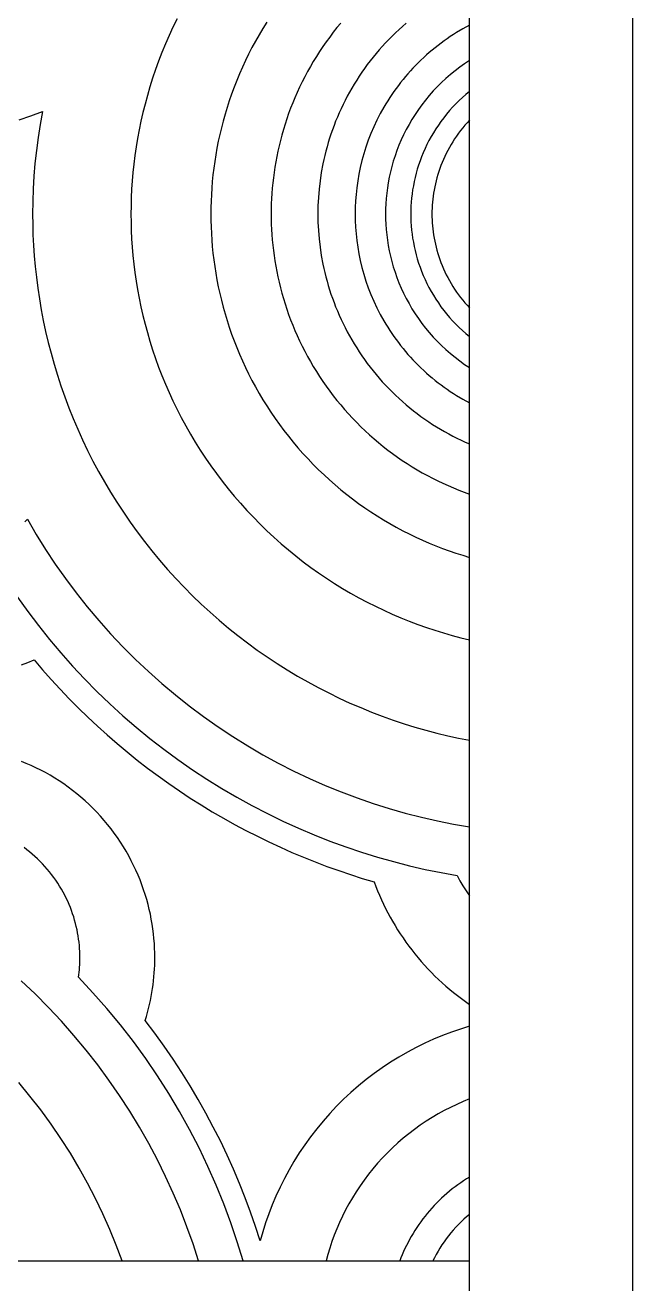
# Model space of a CAD drawing. Header units: millimetres. Extents: x -2212 to -1612, y 647 to 937.
# Drawn here: x -1656.4 to -1611.7, y 722.6 to 815.1 of the extents above; entities that cross this region are included whole.
import ezdxf

# ---------------------------------------------------------------- set-up
doc = ezdxf.new("R2010")
doc.units = ezdxf.units.MM
doc.header["$MEASUREMENT"] = 0
doc.layers.add('Default', color=18, linetype='Continuous', true_color=0x000000)
doc.layers.add('VF$DOT - Copy', color=20, linetype='Continuous', true_color=0xff4b00)

msp = doc.modelspace()

# ---------------------------------------------------------------- linework, layer by layer
at = {"layer": 'Default'}
msp.add_lwpolyline([(-2211.737, 647.384), (-1611.737, 647.384), (-1611.737, 937.384), (-2211.737, 937.384)], close=True, dxfattribs=at)
for points in [[(-1623.737, 678.93), (-1623.737, 905.839)], [(-2199.737, 724.312), (-1623.737, 724.312)]]:
    msp.add_lwpolyline(points, dxfattribs=at)
at = {"layer": 'VF$DOT - Copy'}
for points in [[(-1645.213, 815.575), (-1645.512, 814.96), (-1645.797, 814.342), (-1646.068, 813.72), (-1646.324, 813.094), (-1646.566, 812.467), (-1646.794, 811.837), (-1647.008, 811.206), (-1647.208, 810.573), (-1647.393, 809.94), (-1647.565, 809.307), (-1647.723, 808.673), (-1647.867, 808.041), (-1647.997, 807.409), (-1648.114, 806.778), (-1648.218, 806.15), (-1648.309, 805.523), (-1648.387, 804.899), (-1648.453, 804.278), (-1648.506, 803.66), (-1648.547, 803.046), (-1648.575, 802.435), (-1648.593, 801.828), (-1648.598, 801.226), (-1648.593, 800.624), (-1648.575, 800.017), (-1648.547, 799.406), (-1648.506, 798.792), (-1648.453, 798.174), (-1648.387, 797.553), (-1648.309, 796.929), (-1648.218, 796.302), (-1648.114, 795.674), (-1647.997, 795.043), (-1647.867, 794.411), (-1647.723, 793.779), (-1647.565, 793.145), (-1647.393, 792.512), (-1647.208, 791.879), (-1647.008, 791.246), (-1646.794, 790.615), (-1646.566, 789.985), (-1646.324, 789.358), (-1646.068, 788.732), (-1645.797, 788.11), (-1645.512, 787.492), (-1645.213, 786.877), (-1644.9, 786.266), (-1644.573, 785.661), (-1644.232, 785.061), (-1643.877, 784.467), (-1643.509, 783.879), (-1643.126, 783.297), (-1642.731, 782.723), (-1642.322, 782.157), (-1641.901, 781.599), (-1641.466, 781.049), (-1641.02, 780.508), (-1640.561, 779.977), (-1640.09, 779.456), (-1639.608, 778.944), (-1639.115, 778.444), (-1638.611, 777.954), (-1638.096, 777.475), (-1637.572, 777.008), (-1637.037, 776.553), (-1636.494, 776.111), (-1635.941, 775.681), (-1635.381, 775.263), (-1634.812, 774.859), (-1634.235, 774.467), (-1633.652, 774.089), (-1633.062, 773.725), (-1632.466, 773.375), (-1631.864, 773.038), (-1631.257, 772.715), (-1630.645, 772.406), (-1630.029, 772.112), (-1629.409, 771.832), (-1628.786, 771.566), (-1628.16, 771.314), (-1627.531, 771.076), (-1626.901, 770.853), (-1626.269, 770.644), (-1625.637, 770.448), (-1625.003, 770.267), (-1624.37, 770.1), (-1623.737, 769.947)], [(-1638.622, 815.329), (-1638.91, 814.867), (-1639.187, 814.4), (-1639.454, 813.929), (-1639.71, 813.454), (-1639.956, 812.975), (-1640.192, 812.492), (-1640.416, 812.007), (-1640.63, 811.519), (-1640.833, 811.029), (-1641.026, 810.537), (-1641.208, 810.043), (-1641.379, 809.548), (-1641.539, 809.052), (-1641.689, 808.556), (-1641.828, 808.059), (-1641.957, 807.562), (-1642.075, 807.065), (-1642.184, 806.569), (-1642.282, 806.073), (-1642.37, 805.579), (-1642.448, 805.087), (-1642.516, 804.595), (-1642.575, 804.106), (-1642.624, 803.619), (-1642.664, 803.135), (-1642.694, 802.653), (-1642.716, 802.174), (-1642.729, 801.698), (-1642.733, 801.226), (-1642.729, 800.753), (-1642.716, 800.278), (-1642.694, 799.799), (-1642.664, 799.317), (-1642.624, 798.833), (-1642.575, 798.346), (-1642.516, 797.857), (-1642.448, 797.365), (-1642.37, 796.873), (-1642.282, 796.379), (-1642.184, 795.883), (-1642.075, 795.387), (-1641.957, 794.89), (-1641.828, 794.393), (-1641.689, 793.896), (-1641.539, 793.4), (-1641.379, 792.904), (-1641.208, 792.409), (-1641.026, 791.915), (-1640.833, 791.423), (-1640.63, 790.933), (-1640.416, 790.445), (-1640.192, 789.96), (-1639.956, 789.477), (-1639.71, 788.998), (-1639.454, 788.523), (-1639.187, 788.052), (-1638.91, 787.585), (-1638.622, 787.123), (-1638.324, 786.666), (-1638.016, 786.214), (-1637.698, 785.768), (-1637.37, 785.329), (-1637.033, 784.895), (-1636.686, 784.468), (-1636.33, 784.048), (-1635.965, 783.635), (-1635.591, 783.23), (-1635.208, 782.833), (-1634.818, 782.443), (-1634.419, 782.062), (-1634.013, 781.69), (-1633.599, 781.326), (-1633.177, 780.972), (-1632.749, 780.627), (-1632.315, 780.291), (-1631.874, 779.965), (-1631.427, 779.648), (-1630.974, 779.342), (-1630.516, 779.046), (-1630.053, 778.76), (-1629.586, 778.484), (-1629.114, 778.219), (-1628.638, 777.964), (-1628.158, 777.72), (-1627.676, 777.486), (-1627.19, 777.263), (-1626.702, 777.051), (-1626.211, 776.85), (-1625.719, 776.659), (-1625.225, 776.479), (-1624.73, 776.31), (-1624.234, 776.152), (-1623.737, 776.003)], [(-1633.192, 815.254), (-1633.47, 814.918), (-1633.74, 814.576), (-1634.002, 814.229), (-1634.258, 813.878), (-1634.506, 813.522), (-1634.747, 813.162), (-1634.979, 812.798), (-1635.205, 812.43), (-1635.422, 812.059), (-1635.631, 811.685), (-1635.833, 811.307), (-1636.026, 810.927), (-1636.211, 810.545), (-1636.389, 810.16), (-1636.558, 809.773), (-1636.719, 809.385), (-1636.872, 808.995), (-1637.017, 808.604), (-1637.153, 808.211), (-1637.282, 807.818), (-1637.403, 807.425), (-1637.516, 807.031), (-1637.62, 806.637), (-1637.717, 806.243), (-1637.806, 805.849), (-1637.888, 805.457), (-1637.962, 805.064), (-1638.028, 804.673), (-1638.087, 804.283), (-1638.138, 803.894), (-1638.182, 803.507), (-1638.22, 803.122), (-1638.25, 802.738), (-1638.273, 802.357), (-1638.289, 801.977), (-1638.302, 801.226), (-1638.289, 800.475), (-1638.273, 800.095), (-1638.25, 799.714), (-1638.22, 799.33), (-1638.182, 798.945), (-1638.138, 798.558), (-1638.087, 798.169), (-1638.028, 797.779), (-1637.962, 797.388), (-1637.888, 796.995), (-1637.806, 796.603), (-1637.717, 796.209), (-1637.62, 795.815), (-1637.516, 795.421), (-1637.403, 795.027), (-1637.282, 794.634), (-1637.153, 794.241), (-1637.017, 793.848), (-1636.872, 793.457), (-1636.719, 793.067), (-1636.558, 792.679), (-1636.389, 792.292), (-1636.211, 791.907), (-1636.026, 791.525), (-1635.833, 791.145), (-1635.631, 790.767), (-1635.422, 790.393), (-1635.205, 790.022), (-1634.979, 789.654), (-1634.747, 789.29), (-1634.506, 788.93), (-1634.258, 788.574), (-1634.002, 788.223), (-1633.74, 787.876), (-1633.47, 787.534), (-1633.192, 787.198), (-1632.908, 786.866), (-1632.617, 786.54), (-1632.32, 786.22), (-1632.016, 785.906), (-1631.706, 785.598), (-1631.39, 785.296), (-1631.068, 785.001), (-1630.74, 784.712), (-1630.407, 784.43), (-1630.068, 784.156), (-1629.725, 783.888), (-1629.376, 783.628), (-1629.023, 783.375), (-1628.666, 783.129), (-1628.305, 782.891), (-1627.94, 782.661), (-1627.571, 782.438), (-1627.198, 782.224), (-1626.823, 782.017), (-1626.445, 781.818), (-1626.064, 781.628), (-1625.681, 781.445), (-1625.295, 781.27), (-1624.908, 781.104), (-1624.519, 780.946), (-1624.128, 780.795), (-1623.737, 780.653)], [(-1628.387, 815.238), (-1628.65, 815.01), (-1628.909, 814.778), (-1629.164, 814.54), (-1629.414, 814.297), (-1629.659, 814.05), (-1629.9, 813.798), (-1630.136, 813.542), (-1630.367, 813.281), (-1630.592, 813.016), (-1630.813, 812.748), (-1631.028, 812.475), (-1631.238, 812.199), (-1631.442, 811.919), (-1631.64, 811.636), (-1631.833, 811.349), (-1632.02, 811.06), (-1632.201, 810.768), (-1632.377, 810.473), (-1632.546, 810.175), (-1632.71, 809.876), (-1632.867, 809.574), (-1633.018, 809.27), (-1633.164, 808.964), (-1633.303, 808.657), (-1633.436, 808.349), (-1633.563, 808.039), (-1633.684, 807.728), (-1633.798, 807.416), (-1633.907, 807.103), (-1634.01, 806.79), (-1634.106, 806.476), (-1634.197, 806.162), (-1634.281, 805.848), (-1634.36, 805.534), (-1634.433, 805.22), (-1634.5, 804.907), (-1634.616, 804.282), (-1634.71, 803.66), (-1634.782, 803.043), (-1634.832, 802.431), (-1634.862, 801.825), (-1634.872, 801.226), (-1634.862, 800.627), (-1634.832, 800.021), (-1634.782, 799.409), (-1634.71, 798.792), (-1634.616, 798.17), (-1634.5, 797.545), (-1634.433, 797.232), (-1634.36, 796.918), (-1634.281, 796.604), (-1634.197, 796.29), (-1634.106, 795.976), (-1634.01, 795.662), (-1633.907, 795.349), (-1633.798, 795.036), (-1633.684, 794.724), (-1633.563, 794.413), (-1633.436, 794.103), (-1633.303, 793.795), (-1633.164, 793.488), (-1633.018, 793.182), (-1632.867, 792.878), (-1632.71, 792.576), (-1632.546, 792.277), (-1632.377, 791.979), (-1632.201, 791.684), (-1632.02, 791.392), (-1631.833, 791.103), (-1631.64, 790.816), (-1631.442, 790.533), (-1631.238, 790.253), (-1631.028, 789.977), (-1630.813, 789.704), (-1630.592, 789.436), (-1630.367, 789.171), (-1630.136, 788.91), (-1629.9, 788.654), (-1629.659, 788.402), (-1629.414, 788.155), (-1629.164, 787.912), (-1628.909, 787.674), (-1628.65, 787.441), (-1628.387, 787.214), (-1628.12, 786.991), (-1627.849, 786.774), (-1627.574, 786.562), (-1627.296, 786.356), (-1627.014, 786.155), (-1626.729, 785.96), (-1626.441, 785.771), (-1626.15, 785.587), (-1625.856, 785.409), (-1625.559, 785.237), (-1625.26, 785.072), (-1624.959, 784.912), (-1624.656, 784.758), (-1624.352, 784.61), (-1624.045, 784.469), (-1623.737, 784.333)], [(-1623.737, 815.091), (-1624.214, 814.831), (-1624.684, 814.553), (-1624.916, 814.408), (-1625.146, 814.258), (-1625.373, 814.104), (-1625.599, 813.946), (-1625.821, 813.783), (-1626.041, 813.617), (-1626.259, 813.446), (-1626.473, 813.271), (-1626.685, 813.093), (-1626.893, 812.911), (-1627.099, 812.724), (-1627.301, 812.535), (-1627.5, 812.341), (-1627.695, 812.144), (-1627.887, 811.944), (-1628.075, 811.74), (-1628.259, 811.534), (-1628.44, 811.324), (-1628.617, 811.111), (-1628.789, 810.895), (-1628.958, 810.676), (-1629.123, 810.455), (-1629.283, 810.231), (-1629.44, 810.005), (-1629.592, 809.776), (-1629.74, 809.545), (-1629.883, 809.312), (-1630.022, 809.077), (-1630.287, 808.602), (-1630.534, 808.12), (-1630.763, 807.633), (-1630.973, 807.142), (-1631.166, 806.646), (-1631.34, 806.149), (-1631.496, 805.65), (-1631.635, 805.15), (-1631.756, 804.65), (-1631.859, 804.152), (-1631.945, 803.655), (-1632.015, 803.161), (-1632.068, 802.671), (-1632.106, 802.184), (-1632.128, 801.702), (-1632.135, 801.226), (-1632.128, 800.75), (-1632.106, 800.268), (-1632.068, 799.781), (-1632.015, 799.291), (-1631.945, 798.797), (-1631.859, 798.3), (-1631.756, 797.802), (-1631.635, 797.302), (-1631.496, 796.802), (-1631.34, 796.303), (-1631.166, 795.806), (-1630.973, 795.31), (-1630.763, 794.819), (-1630.534, 794.332), (-1630.287, 793.85), (-1630.022, 793.375), (-1629.883, 793.14), (-1629.74, 792.907), (-1629.592, 792.676), (-1629.44, 792.447), (-1629.283, 792.221), (-1629.123, 791.997), (-1628.958, 791.776), (-1628.789, 791.557), (-1628.617, 791.341), (-1628.44, 791.128), (-1628.259, 790.918), (-1628.075, 790.712), (-1627.887, 790.508), (-1627.695, 790.308), (-1627.5, 790.111), (-1627.301, 789.917), (-1627.099, 789.728), (-1626.893, 789.541), (-1626.685, 789.359), (-1626.473, 789.181), (-1626.259, 789.006), (-1626.041, 788.835), (-1625.821, 788.669), (-1625.599, 788.506), (-1625.373, 788.348), (-1625.146, 788.194), (-1624.916, 788.044), (-1624.684, 787.899), (-1624.214, 787.621), (-1623.737, 787.361)], [(-1623.737, 812.51), (-1624.097, 812.27), (-1624.451, 812.017), (-1624.797, 811.753), (-1625.135, 811.478), (-1625.465, 811.191), (-1625.785, 810.893), (-1626.095, 810.584), (-1626.395, 810.266), (-1626.684, 809.939), (-1626.962, 809.602), (-1627.229, 809.258), (-1627.484, 808.906), (-1627.726, 808.547), (-1627.956, 808.181), (-1628.173, 807.809), (-1628.377, 807.433), (-1628.569, 807.052), (-1628.747, 806.667), (-1628.912, 806.279), (-1629.064, 805.889), (-1629.202, 805.497), (-1629.328, 805.103), (-1629.44, 804.709), (-1629.54, 804.315), (-1629.627, 803.922), (-1629.701, 803.529), (-1629.763, 803.138), (-1629.814, 802.75), (-1629.852, 802.364), (-1629.879, 801.981), (-1629.895, 801.601), (-1629.9, 801.226), (-1629.895, 800.851), (-1629.879, 800.471), (-1629.852, 800.088), (-1629.814, 799.702), (-1629.763, 799.314), (-1629.701, 798.923), (-1629.627, 798.53), (-1629.54, 798.137), (-1629.44, 797.743), (-1629.328, 797.349), (-1629.202, 796.955), (-1629.064, 796.563), (-1628.912, 796.173), (-1628.747, 795.785), (-1628.569, 795.4), (-1628.377, 795.019), (-1628.173, 794.643), (-1627.956, 794.271), (-1627.726, 793.905), (-1627.484, 793.546), (-1627.229, 793.194), (-1626.962, 792.85), (-1626.684, 792.513), (-1626.395, 792.186), (-1626.095, 791.868), (-1625.785, 791.559), (-1625.465, 791.261), (-1625.135, 790.974), (-1624.797, 790.699), (-1624.451, 790.435), (-1624.097, 790.182), (-1623.737, 789.942)], [(-1623.737, 810.227), (-1623.996, 810.012), (-1624.25, 809.789), (-1624.497, 809.558), (-1624.737, 809.321), (-1624.97, 809.076), (-1625.196, 808.825), (-1625.414, 808.567), (-1625.625, 808.304), (-1625.827, 808.035), (-1626.021, 807.761), (-1626.206, 807.482), (-1626.383, 807.199), (-1626.55, 806.912), (-1626.709, 806.622), (-1626.859, 806.328), (-1627, 806.031), (-1627.131, 805.732), (-1627.254, 805.432), (-1627.367, 805.129), (-1627.471, 804.826), (-1627.566, 804.522), (-1627.652, 804.217), (-1627.73, 803.912), (-1627.798, 803.608), (-1627.858, 803.305), (-1627.909, 803.002), (-1627.952, 802.701), (-1627.986, 802.401), (-1628.013, 802.104), (-1628.031, 801.809), (-1628.042, 801.516), (-1628.046, 801.226), (-1628.042, 800.936), (-1628.031, 800.643), (-1628.013, 800.348), (-1627.986, 800.05), (-1627.952, 799.751), (-1627.909, 799.45), (-1627.858, 799.147), (-1627.798, 798.844), (-1627.73, 798.54), (-1627.652, 798.235), (-1627.566, 797.93), (-1627.471, 797.626), (-1627.367, 797.323), (-1627.254, 797.02), (-1627.131, 796.72), (-1627, 796.421), (-1626.859, 796.124), (-1626.709, 795.83), (-1626.55, 795.54), (-1626.383, 795.253), (-1626.206, 794.97), (-1626.021, 794.691), (-1625.827, 794.417), (-1625.625, 794.148), (-1625.414, 793.885), (-1625.196, 793.627), (-1624.97, 793.376), (-1624.737, 793.131), (-1624.497, 792.894), (-1624.25, 792.663), (-1623.996, 792.44), (-1623.737, 792.225)], [(-1656.81, 808.15), (-1655.952, 808.443), (-1655.096, 808.757)], [(-1655.096, 808.757), (-1655.271, 807.797), (-1655.421, 806.842), (-1655.546, 805.89), (-1655.648, 804.944), (-1655.726, 804.003), (-1655.781, 803.07), (-1655.813, 802.144), (-1655.824, 801.226), (-1655.817, 800.464), (-1655.794, 799.696), (-1655.756, 798.923), (-1655.703, 798.145), (-1655.634, 797.362), (-1655.548, 796.575), (-1655.446, 795.785), (-1655.327, 794.992), (-1655.191, 794.195), (-1655.037, 793.397), (-1654.866, 792.597), (-1654.677, 791.796), (-1654.47, 790.995), (-1654.245, 790.193), (-1654.002, 789.392), (-1653.74, 788.593), (-1653.46, 787.795), (-1653.161, 787), (-1652.844, 786.207), (-1652.508, 785.419), (-1652.153, 784.634), (-1651.78, 783.855), (-1651.389, 783.081), (-1650.979, 782.313), (-1650.55, 781.553), (-1650.104, 780.799), (-1649.64, 780.054), (-1649.158, 779.318), (-1648.658, 778.591), (-1648.142, 777.874), (-1647.608, 777.168), (-1647.058, 776.473), (-1646.492, 775.789), (-1645.91, 775.118), (-1645.313, 774.46), (-1644.7, 773.815), (-1644.073, 773.185), (-1643.432, 772.568), (-1642.777, 771.967), (-1642.11, 771.38), (-1641.43, 770.81), (-1640.738, 770.255), (-1640.034, 769.717), (-1639.32, 769.196), (-1638.596, 768.692), (-1637.862, 768.205), (-1637.119, 767.736), (-1636.368, 767.285), (-1635.61, 766.852), (-1634.844, 766.437), (-1634.072, 766.04), (-1633.294, 765.662), (-1632.511, 765.303), (-1631.723, 764.962), (-1630.932, 764.639), (-1630.137, 764.336), (-1629.34, 764.05), (-1628.54, 763.784), (-1627.74, 763.535), (-1626.939, 763.305), (-1626.137, 763.094), (-1625.336, 762.9), (-1624.536, 762.724), (-1623.737, 762.566)], [(-1623.737, 808.117), (-1623.907, 807.933), (-1624.073, 807.745), (-1624.234, 807.553), (-1624.39, 807.357), (-1624.541, 807.158), (-1624.686, 806.956), (-1624.826, 806.75), (-1624.961, 806.541), (-1625.09, 806.33), (-1625.213, 806.116), (-1625.331, 805.9), (-1625.442, 805.682), (-1625.549, 805.463), (-1625.649, 805.241), (-1625.743, 805.019), (-1625.832, 804.795), (-1625.915, 804.57), (-1625.992, 804.345), (-1626.063, 804.119), (-1626.128, 803.893), (-1626.188, 803.666), (-1626.242, 803.44), (-1626.291, 803.215), (-1626.334, 802.989), (-1626.371, 802.765), (-1626.404, 802.541), (-1626.431, 802.318), (-1626.452, 802.097), (-1626.469, 801.877), (-1626.481, 801.658), (-1626.488, 801.441), (-1626.49, 801.226), (-1626.488, 801.011), (-1626.481, 800.794), (-1626.469, 800.575), (-1626.452, 800.355), (-1626.431, 800.134), (-1626.404, 799.911), (-1626.371, 799.687), (-1626.334, 799.463), (-1626.291, 799.237), (-1626.242, 799.012), (-1626.188, 798.786), (-1626.128, 798.559), (-1626.063, 798.333), (-1625.992, 798.107), (-1625.915, 797.882), (-1625.832, 797.657), (-1625.743, 797.433), (-1625.649, 797.211), (-1625.549, 796.989), (-1625.442, 796.77), (-1625.331, 796.552), (-1625.213, 796.336), (-1625.09, 796.122), (-1624.961, 795.911), (-1624.826, 795.702), (-1624.686, 795.496), (-1624.541, 795.294), (-1624.39, 795.095), (-1624.234, 794.899), (-1624.073, 794.707), (-1623.907, 794.519), (-1623.737, 794.335)], [(-1656.391, 778.623), (-1656.206, 778.8)], [(-1656.206, 778.8), (-1655.556, 777.686), (-1654.872, 776.587), (-1654.156, 775.505), (-1653.406, 774.44), (-1652.625, 773.395), (-1651.813, 772.371), (-1650.97, 771.37), (-1650.098, 770.391), (-1649.198, 769.438), (-1648.27, 768.511), (-1647.317, 767.611), (-1646.339, 766.739), (-1645.337, 765.897), (-1644.312, 765.085), (-1643.267, 764.304), (-1642.203, 763.555), (-1641.12, 762.838), (-1640.021, 762.155), (-1638.907, 761.505), (-1637.779, 760.889), (-1636.639, 760.308), (-1635.489, 759.762), (-1634.33, 759.25), (-1633.163, 758.773), (-1631.991, 758.331), (-1630.813, 757.924), (-1629.633, 757.551), (-1628.452, 757.213), (-1627.27, 756.908), (-1626.089, 756.638), (-1624.911, 756.4), (-1623.737, 756.196)], [(-1656.93, 773.072), (-1656.179, 772.022), (-1655.399, 770.991), (-1654.591, 769.979), (-1653.755, 768.987), (-1652.893, 768.017), (-1652.005, 767.069), (-1651.093, 766.144), (-1650.156, 765.244), (-1649.196, 764.37), (-1648.214, 763.521), (-1647.212, 762.7), (-1646.189, 761.907), (-1645.148, 761.142), (-1644.09, 760.406), (-1643.016, 759.7), (-1641.926, 759.024), (-1640.823, 758.378), (-1639.708, 757.764), (-1638.581, 757.18), (-1637.445, 756.628), (-1636.3, 756.108), (-1635.147, 755.619), (-1633.989, 755.162), (-1632.825, 754.737), (-1631.658, 754.343), (-1630.489, 753.981), (-1629.318, 753.65), (-1628.147, 753.35), (-1626.978, 753.08), (-1625.81, 752.84), (-1624.646, 752.63)], [(-1656.649, 768.097), (-1656.178, 768.278), (-1655.708, 768.473)], [(-1655.708, 768.473), (-1655.085, 767.74), (-1654.447, 767.019), (-1653.796, 766.31), (-1653.131, 765.613), (-1652.453, 764.929), (-1651.763, 764.257), (-1651.06, 763.599), (-1650.345, 762.954), (-1649.618, 762.324), (-1648.88, 761.707), (-1648.132, 761.105), (-1647.373, 760.518), (-1646.604, 759.946), (-1645.826, 759.39), (-1645.038, 758.848), (-1644.242, 758.323), (-1643.439, 757.814), (-1642.627, 757.32), (-1641.809, 756.843), (-1640.983, 756.383), (-1640.152, 755.938), (-1639.315, 755.511), (-1638.473, 755.1), (-1637.626, 754.706), (-1636.775, 754.328), (-1635.92, 753.968), (-1635.061, 753.624), (-1634.2, 753.297), (-1633.337, 752.987), (-1632.472, 752.693), (-1631.605, 752.416), (-1630.738, 752.156)], [(-1647.547, 741.982), (-1647.459, 742.275), (-1647.377, 742.569), (-1647.301, 742.862), (-1647.231, 743.155), (-1647.168, 743.448), (-1647.11, 743.74), (-1647.058, 744.031), (-1647.012, 744.322), (-1646.972, 744.611), (-1646.937, 744.9), (-1646.908, 745.187), (-1646.885, 745.473), (-1646.867, 745.757), (-1646.854, 746.04), (-1646.846, 746.32), (-1646.844, 746.599), (-1646.848, 746.943), (-1646.859, 747.29), (-1646.879, 747.64), (-1646.907, 747.992), (-1646.943, 748.347), (-1646.987, 748.703), (-1647.041, 749.061), (-1647.103, 749.42), (-1647.174, 749.781), (-1647.254, 750.142), (-1647.344, 750.503), (-1647.442, 750.865), (-1647.551, 751.227), (-1647.668, 751.587), (-1647.796, 751.947), (-1647.933, 752.306), (-1648.079, 752.663), (-1648.235, 753.018), (-1648.401, 753.37), (-1648.576, 753.72), (-1648.761, 754.067), (-1648.955, 754.409), (-1649.158, 754.748), (-1649.371, 755.083), (-1649.593, 755.413), (-1649.824, 755.738), (-1650.063, 756.058), (-1650.311, 756.371), (-1650.568, 756.679), (-1650.832, 756.98), (-1651.105, 757.275), (-1651.385, 757.562), (-1651.673, 757.842), (-1651.967, 758.115), (-1652.268, 758.379), (-1652.576, 758.636), (-1652.89, 758.884), (-1653.209, 759.123), (-1653.534, 759.354), (-1653.864, 759.576), (-1654.199, 759.789), (-1654.538, 759.992), (-1654.881, 760.186), (-1655.227, 760.371), (-1655.577, 760.546), (-1655.929, 760.712), (-1656.284, 760.868), (-1656.641, 761.015)], [(-1652.453, 745.158), (-1652.428, 745.341), (-1652.406, 745.524), (-1652.388, 745.706), (-1652.374, 745.886), (-1652.362, 746.066), (-1652.355, 746.245), (-1652.35, 746.423), (-1652.348, 746.599), (-1652.351, 746.821), (-1652.358, 747.045), (-1652.371, 747.27), (-1652.389, 747.498), (-1652.412, 747.726), (-1652.441, 747.956), (-1652.475, 748.187), (-1652.515, 748.419), (-1652.561, 748.651), (-1652.613, 748.884), (-1652.671, 749.117), (-1652.734, 749.351), (-1652.804, 749.584), (-1652.88, 749.816), (-1652.962, 750.049), (-1653.05, 750.28), (-1653.145, 750.51), (-1653.246, 750.739), (-1653.352, 750.966), (-1653.465, 751.192), (-1653.585, 751.415), (-1653.71, 751.637), (-1653.841, 751.855), (-1653.978, 752.071), (-1654.121, 752.284), (-1654.27, 752.494), (-1654.425, 752.7), (-1654.585, 752.902), (-1654.75, 753.1), (-1654.921, 753.295), (-1655.097, 753.485), (-1655.277, 753.67), (-1655.463, 753.851), (-1655.653, 754.026), (-1655.847, 754.197), (-1656.045, 754.363), (-1656.248, 754.523), (-1656.454, 754.677)], [(-1630.738, 752.156), (-1630.614, 751.829), (-1630.483, 751.503), (-1630.346, 751.178), (-1630.203, 750.854), (-1630.052, 750.532), (-1629.895, 750.212), (-1629.732, 749.895), (-1629.562, 749.579), (-1629.385, 749.266), (-1629.202, 748.956), (-1629.013, 748.648), (-1628.817, 748.343), (-1628.615, 748.042), (-1628.407, 747.744), (-1628.193, 747.45), (-1627.973, 747.16), (-1627.746, 746.873), (-1627.514, 746.591), (-1627.277, 746.313), (-1627.034, 746.04), (-1626.785, 745.771), (-1626.531, 745.507), (-1626.272, 745.248), (-1626.008, 744.995), (-1625.74, 744.746), (-1625.466, 744.503), (-1625.188, 744.266), (-1624.906, 744.034), (-1624.619, 743.808), (-1624.329, 743.588), (-1624.035, 743.374), (-1623.737, 743.165)], [(-1624.646, 752.63), (-1624.439, 752.249), (-1624.218, 751.874), (-1623.984, 751.504), (-1623.737, 751.142)], [(-1643.629, 724.312), (-1644.037, 725.565), (-1644.484, 726.814), (-1644.969, 728.058), (-1645.493, 729.294), (-1646.055, 730.522), (-1646.655, 731.739), (-1647.293, 732.943), (-1647.969, 734.133), (-1648.682, 735.308), (-1649.431, 736.464), (-1650.217, 737.602), (-1651.038, 738.718), (-1651.894, 739.812), (-1652.783, 740.881), (-1653.704, 741.925), (-1654.657, 742.942), (-1655.64, 743.93), (-1656.652, 744.888)], [(-1640.366, 724.312), (-1640.793, 725.712), (-1641.265, 727.109), (-1641.782, 728.5), (-1642.343, 729.884), (-1642.949, 731.259), (-1643.6, 732.622), (-1644.296, 733.972), (-1645.035, 735.305), (-1645.818, 736.621), (-1646.644, 737.917), (-1647.513, 739.19), (-1648.422, 740.44), (-1649.372, 741.663), (-1650.362, 742.859), (-1651.389, 744.024), (-1652.453, 745.158)], [(-1639.108, 725.794), (-1639.451, 726.853), (-1639.819, 727.91), (-1640.212, 728.963), (-1640.629, 730.012), (-1641.072, 731.057), (-1641.539, 732.096), (-1642.031, 733.128), (-1642.548, 734.153), (-1643.089, 735.17), (-1643.655, 736.177), (-1644.245, 737.175), (-1644.858, 738.161), (-1645.496, 739.136), (-1646.157, 740.099), (-1646.841, 741.048), (-1647.547, 741.982)], [(-1623.737, 741.558), (-1624.399, 741.352), (-1625.058, 741.124), (-1625.715, 740.874), (-1626.368, 740.602), (-1627.016, 740.308), (-1627.658, 739.991), (-1628.293, 739.652), (-1628.919, 739.292), (-1629.536, 738.91), (-1630.142, 738.507), (-1630.736, 738.083), (-1631.318, 737.639), (-1631.886, 737.176), (-1632.44, 736.693), (-1632.978, 736.192), (-1633.499, 735.674), (-1634.003, 735.139), (-1634.489, 734.588), (-1634.956, 734.023), (-1635.404, 733.443), (-1635.831, 732.851), (-1636.238, 732.247), (-1636.623, 731.632), (-1636.988, 731.007), (-1637.33, 730.374), (-1637.651, 729.733), (-1637.949, 729.086), (-1638.225, 728.434), (-1638.479, 727.778), (-1638.711, 727.118), (-1638.921, 726.457), (-1639.108, 725.794)], [(-1649.251, 724.312), (-1649.683, 725.47), (-1650.151, 726.622), (-1650.657, 727.767), (-1651.2, 728.901), (-1651.781, 730.025), (-1652.398, 731.135), (-1653.051, 732.229), (-1653.741, 733.308), (-1654.465, 734.367), (-1655.224, 735.406), (-1656.017, 736.424), (-1656.843, 737.418)], [(-1623.737, 736.216), (-1624.205, 736.025), (-1624.67, 735.82), (-1625.131, 735.6), (-1625.588, 735.365), (-1626.039, 735.115), (-1626.485, 734.852), (-1626.924, 734.574), (-1627.356, 734.282), (-1627.781, 733.977), (-1628.196, 733.658), (-1628.603, 733.326), (-1629, 732.982), (-1629.387, 732.626), (-1629.763, 732.258), (-1630.128, 731.879), (-1630.481, 731.489), (-1630.821, 731.089), (-1631.149, 730.68), (-1631.464, 730.261), (-1631.765, 729.835), (-1632.053, 729.401), (-1632.327, 728.959), (-1632.587, 728.512), (-1632.832, 728.059), (-1633.062, 727.601), (-1633.278, 727.138), (-1633.48, 726.672), (-1633.666, 726.204), (-1633.838, 725.732), (-1633.996, 725.26), (-1634.138, 724.786), (-1634.267, 724.312)], [(-1623.737, 730.479), (-1623.953, 730.345), (-1624.168, 730.206), (-1624.379, 730.062), (-1624.589, 729.914), (-1624.795, 729.761), (-1624.998, 729.603), (-1625.198, 729.441), (-1625.395, 729.275), (-1625.589, 729.105), (-1625.779, 728.93), (-1625.965, 728.751), (-1626.148, 728.569), (-1626.327, 728.382), (-1626.501, 728.192), (-1626.672, 727.999), (-1626.838, 727.802), (-1627, 727.602), (-1627.158, 727.398), (-1627.311, 727.192), (-1627.459, 726.983), (-1627.603, 726.771), (-1627.742, 726.557), (-1627.876, 726.34), (-1628.005, 726.121), (-1628.13, 725.901), (-1628.249, 725.678), (-1628.364, 725.454), (-1628.473, 725.228), (-1628.578, 725), (-1628.677, 724.772), (-1628.771, 724.542), (-1628.861, 724.312)], [(-1623.737, 727.735), (-1623.948, 727.557), (-1624.154, 727.374), (-1624.355, 727.184), (-1624.55, 726.989), (-1624.741, 726.789), (-1624.925, 726.584), (-1625.104, 726.374), (-1625.276, 726.159), (-1625.443, 725.941), (-1625.603, 725.718), (-1625.756, 725.491), (-1625.903, 725.261), (-1626.043, 725.028), (-1626.176, 724.791), (-1626.302, 724.553), (-1626.421, 724.312)]]:
    msp.add_lwpolyline(points, dxfattribs=at)

doc.saveas('drawing.dxf')
